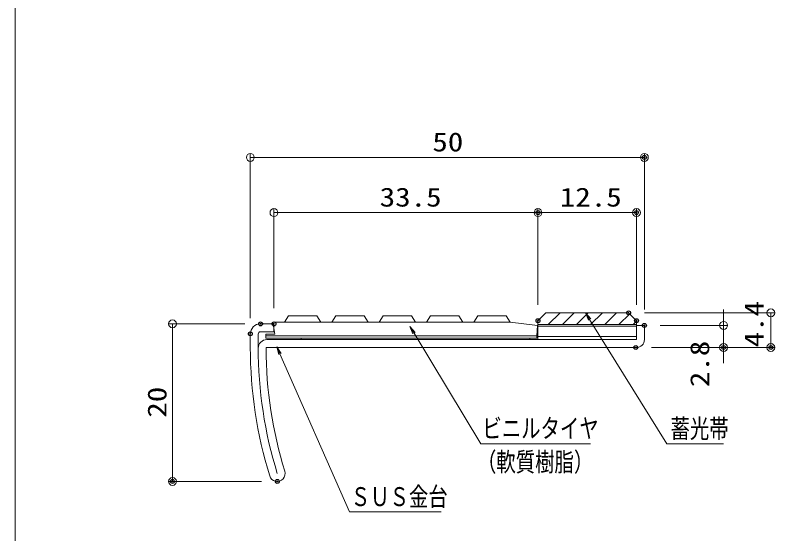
# Model space of a CAD drawing. Units: millimetres on the paper. Extents: x -200 to 200, y -138 to 139.
# Drawn here: x -90.3 to 6, y -21.2 to 44.6 of the extents above; entities that cross this region are included whole.
import ezdxf
from ezdxf.enums import TextEntityAlignment as Align

# ---------------------------------------------------------------- set-up
doc = ezdxf.new("R2010")
doc.units = ezdxf.units.MM
doc.header["$PDMODE"] = 32
doc.header["$PDSIZE"] = 0.5
for name, color, linetype, lineweight in [('0-0_zumenwaku', 6, 'Continuous', 9), ('0-7_SUNPO', 1, 'Continuous', 9), ('0-8_0', 1, 'Continuous', 9), ('0-A_CSLAYER1', 7, 'Continuous', 9), ('0-C_SCREW', 6, 'Continuous', 9), ('0-D_6文字', 2, 'Continuous', 9)]:
    doc.layers.add(name, color=color, linetype=linetype, lineweight=lineweight)
doc.layers.add('0-9_DEFPOINTS', color=7, linetype='Continuous')
doc.styles.add('ＭＳ ゴシック', font='')
doc.styles.get('ＭＳ ゴシック').set_extended_font_data('MS Gothic')

# ---------------------------------------------------------------- blocks, each defined once
blk = doc.blocks.new('_ORIGIN')
at = {"layer": '0-8_0'}
blk.add_line((0, 0), (-1, 0), dxfattribs=at)
blk.add_circle((0, 0), 0.5, dxfattribs=at)
blk = doc.blocks.new('MLeader4')
at = {"layer": '0-D_6文字'}
blk.add_line((-17.602, 5.896), (-17.989, 6.833), dxfattribs=at)
at = {"layer": '0-D_6文字', "color": 1}
blk.add_line((-7.286, -9.775), (-0.489, -9.775), dxfattribs=at)
at = {"layer": '0-D_6文字'}
blk.add_lwpolyline([(-17.319, 6.072), (-17.989, 6.833), (-17.46, 5.984)], dxfattribs=at)
at = {"layer": '0-D_6文字', "color": 1}
blk.add_lwpolyline([(-17.46, 5.984), (-7.646, -9.775), (-7.286, -9.775)], dxfattribs=at)
at = {"layer": '0-D_6文字', "style": 'ＭＳ ゴシック', "width": 0.75}
blk.add_text('蓄光帯', height=2.405, dxfattribs=at).set_placement((-7.196, -9.783), align=Align.BOTTOM_LEFT)
blk = doc.blocks.new('MLeader5')
at = {"layer": '0-D_6文字'}
blk.add_line((-56.908, 1.551), (-57.158, 2.533), dxfattribs=at)
at = {"layer": '0-D_6文字', "color": 1}
blk.add_line((-47.581, -18.439), (-36.301, -18.439), dxfattribs=at)
at = {"layer": '0-D_6文字'}
blk.add_lwpolyline([(-56.603, 1.685), (-57.158, 2.533), (-56.756, 1.618)], dxfattribs=at)
at = {"layer": '0-D_6文字', "color": 1}
blk.add_lwpolyline([(-56.756, 1.618), (-47.941, -18.439), (-47.581, -18.439)], dxfattribs=at)
at = {"layer": '0-D_6文字', "style": 'ＭＳ ゴシック', "width": 0.75}
blk.add_text('ＳＵＳ金台', height=2.405, dxfattribs=at).set_placement((-47.767, -18.414), align=Align.BOTTOM_LEFT)
blk = doc.blocks.new('MLeader6')
at = {"layer": '0-D_6文字'}
blk.add_line((-39.879, 4.163), (-40.255, 5.105), dxfattribs=at)
at = {"layer": '0-D_6文字', "color": 1}
blk.add_line((-30.882, -9.775), (-17.332, -9.775), dxfattribs=at)
at = {"layer": '0-D_6文字'}
blk.add_lwpolyline([(-39.594, 4.336), (-40.255, 5.105), (-39.737, 4.249)], dxfattribs=at)
at = {"layer": '0-D_6文字', "color": 1}
blk.add_lwpolyline([(-39.737, 4.249), (-31.242, -9.775), (-30.882, -9.775)], dxfattribs=at)
at = {"layer": '0-D_6文字', "style": 'ＭＳ ゴシック', "width": 0.75}
for s, p in [('ビニルタイヤ', (-31.065, -9.746)), ('（軟質樹脂）', (-31.752, -14.013))]:
    blk.add_text(s, height=2.405, dxfattribs=at).set_placement(p, align=Align.BOTTOM_LEFT)

msp = doc.modelspace()

# ---------------------------------------------------------------- linework, layer by layer
at = {"layer": '0-0_zumenwaku'}
msp.add_line((-90.344, 138.514), (-90.344, -138.486), dxfattribs=at)
at = {"layer": '0-7_SUNPO'}
for p, q in [((-60.51, 6.166), (-60.51, 27.055)), ((-10.51, 7.233), (-10.51, 27.055)), ((-59.51, 26.555), (-11.51, 26.555)), ((-57.51, 7.433), (-57.51, 20.055)), ((-56.51, 19.555), (-25.01, 19.555)), ((-24.01, 7.833), (-24.01, 20.055)), ((-24.01, 7.833), (-24.01, 20.055)), ((-23.01, 19.555), (-12.51, 19.555)), ((-11.51, 7.833), (-11.51, 20.055)), ((-10.51, 6.833), (6.039, 6.833)), ((-0.461, 6.233), (-0.461, 7.233)), ((5.539, 5.833), (5.539, 3.433)), ((-61.21, 5.433), (-70.887, 5.433)), ((-8.51, 5.233), (0.039, 5.233)), ((-0.461, 5.233), (-0.461, 2.433)), ((-70.387, 4.433), (-70.387, -13.567)), ((-9.605, 2.433), (0.039, 2.433)), ((-9.605, 2.433), (6.039, 2.433)), ((-0.461, 1.433), (-0.461, 0.433)), ((-59.086, -14.567), (-70.887, -14.567))]:
    msp.add_line(p, q, dxfattribs=at)
at = {"layer": '0-9_DEFPOINTS'}
for p in [(-10.51, 26.555), (-24.01, 19.555), (-11.51, 19.555), (-12.51, 6.833), (-24.01, 5.833), (-11.51, 5.833), (-59.21, 5.433), (-57.51, 5.433), (-10.51, 5.233), (-10.51, 5.233), (-60.51, 4.166), (-11.605, 2.433), (-0.461, 2.433), (5.539, 2.433), (-70.387, -14.567), (-57.086, -14.567)]:
    msp.add_point(p, dxfattribs=at)
at = {"layer": '0-A_CSLAYER1', "color": 6}
for p, q in [((-23.01, 6.833), (-24.01, 5.833)), ((-23.01, 6.833), (-12.51, 6.833)), ((-12.51, 6.833), (-11.51, 5.833)), ((-24.01, 3.433), (-24.01, 5.833)), ((-11.51, 3.433), (-11.51, 5.833)), ((-24.01, 5.333), (-11.51, 5.333)), ((-24.01, 5.133), (-11.51, 5.133)), ((-24.01, 3.833), (-11.51, 3.833)), ((-24.01, 3.433), (-11.51, 3.433))]:
    msp.add_line(p, q, dxfattribs=at)
at = {"layer": '0-A_CSLAYER1', "color": 3}
for p, q in [((-56.16, 5.633), (-55.66, 6.433)), ((-55.66, 6.433), (-52.06, 6.433)), ((-51.56, 5.633), (-52.06, 6.433)), ((-50.16, 5.633), (-49.66, 6.433)), ((-49.66, 6.433), (-46.06, 6.433)), ((-45.56, 5.633), (-46.06, 6.433)), ((-44.16, 5.633), (-43.66, 6.433)), ((-43.66, 6.433), (-40.06, 6.433)), ((-39.56, 5.633), (-40.06, 6.433)), ((-38.16, 5.633), (-37.66, 6.433)), ((-37.66, 6.433), (-34.06, 6.433)), ((-33.56, 5.633), (-34.06, 6.433)), ((-32.16, 5.633), (-31.66, 6.433)), ((-31.66, 6.433), (-28.06, 6.433)), ((-27.56, 5.633), (-28.06, 6.433)), ((-57.66, 5.633), (-27.56, 5.633)), ((-57.66, 5.633), (-57.396, 4.133)), ((-27.56, 5.633), (-24.06, 5.233)), ((-24.06, 5.233), (-24.16, 3.933)), ((-58.56, 4.133), (-57.396, 4.133)), ((-58.56, 3.633), (-58.56, 4.133)), ((-58.56, 3.933), (-24.16, 3.933)), ((-24.16, 3.633), (-24.16, 3.933)), ((-58.56, 3.633), (-24.16, 3.633)), ((-54.06, 3.633), (-54.06, 3.433)), ((-54.06, 3.433), (-25.06, 3.433)), ((-25.06, 3.633), (-25.06, 3.433))]:
    msp.add_line(p, q, dxfattribs=at)
at = {"layer": '0-A_CSLAYER1', "color": 4}
for p, q in [((-59.21, 5.433), (-57.51, 5.433)), ((-57.51, 4.433), (-57.51, 5.433)), ((-11.51, 5.233), (-10.51, 5.233)), ((-11.51, 3.533), (-11.51, 5.233)), ((-10.51, 3.433), (-10.51, 5.233)), ((-60.51, 2.433), (-60.51, 4.133)), ((-59.51, 2.433), (-59.51, 4.133)), ((-59.21, 4.433), (-57.51, 4.433)), ((-58.41, 3.433), (-11.61, 3.433)), ((-58.41, 2.433), (-11.51, 2.433))]:
    msp.add_line(p, q, dxfattribs=at)
for centre, radius, start, end in [((-59.21, 4.133), 1.3, 90, 180), ((-59.21, 4.133), 0.3, 90, 180), ((-58.41, 2.333), 1.1, 90, 180.10831), ((-11.61, 3.533), 0.1, 270, 0), ((-11.51, 3.433), 1, 270, 0), ((-5.51, 2.433), 55, 180, 197.23528), ((-5.51, 2.433), 54, 180, 197.23528), ((-58.41, 2.333), 0.1, 90, 180.10831), ((-5.51, 2.433), 53, 180.10831, 197.23528), ((-57.086, -13.567), 1, 197.23528, 17.23528)]:
    msp.add_arc(centre, radius, start, end, dxfattribs=at)
at = {"layer": '0-C_SCREW'}
for p, q in [((-22.714, 5.333), (-21.214, 6.833)), ((-20.918, 5.333), (-19.418, 6.833)), ((-19.122, 5.333), (-17.622, 6.833)), ((-17.326, 5.333), (-15.826, 6.833)), ((-15.53, 5.333), (-14.03, 6.833)), ((-13.734, 5.333), (-12.372, 6.695)), ((-11.938, 5.333), (-11.51, 5.761))]:
    msp.add_line(p, q, dxfattribs=at)
msp.add_lwpolyline([(-23.01, 6.833), (-24.01, 5.833), (-24.01, 5.333), (-11.51, 5.333), (-11.51, 5.833), (-12.51, 6.833)], close=True, dxfattribs=at)

# ---------------------------------------------------------------- block references
at = {"layer": '0-7_SUNPO'}
for p, rotation in [((-60.51, 26.555), 180), ((-57.51, 19.555), 180), ((-24.01, 19.555), 180), ((5.539, 6.833), 90), ((-70.387, 5.433), 90), ((-0.461, 5.233), 270), ((-0.461, 2.433), 90), ((5.539, 2.433), 270), ((-70.387, -14.567), 270)]:
    msp.add_blockref('_ORIGIN', p, dxfattribs=dict(at, rotation=rotation))
for p in [(-10.51, 26.555), (-24.01, 19.555), (-11.51, 19.555)]:
    msp.add_blockref('_ORIGIN', p, dxfattribs=at)
at = {"layer": '0-D_6文字'}
for name in ['MLeader4', 'MLeader6', 'MLeader5']:
    msp.add_blockref(name, (0, 0), dxfattribs=at)

# ---------------------------------------------------------------- texts
at = {"layer": '0-7_SUNPO', "color": 2, "style": 'ＭＳ ゴシック', "width": 1.2}
for s, p in [('50', (-37.415, 26.592)), ('33.5', (-44.094, 19.592)), ('12.5', (-21.237, 19.592))]:
    msp.add_text(s, height=2.405, dxfattribs=at).set_placement(p, align=Align.BOTTOM_LEFT)
for s, p in [('4.4', (5.331, 2.448)), ('2.8', (-1.568, -2.599)), ('20', (-70.424, -6.472))]:
    msp.add_text(s, height=2.405, rotation=90, dxfattribs=at).set_placement(p, align=Align.BOTTOM_LEFT)

doc.saveas('drawing.dxf')
